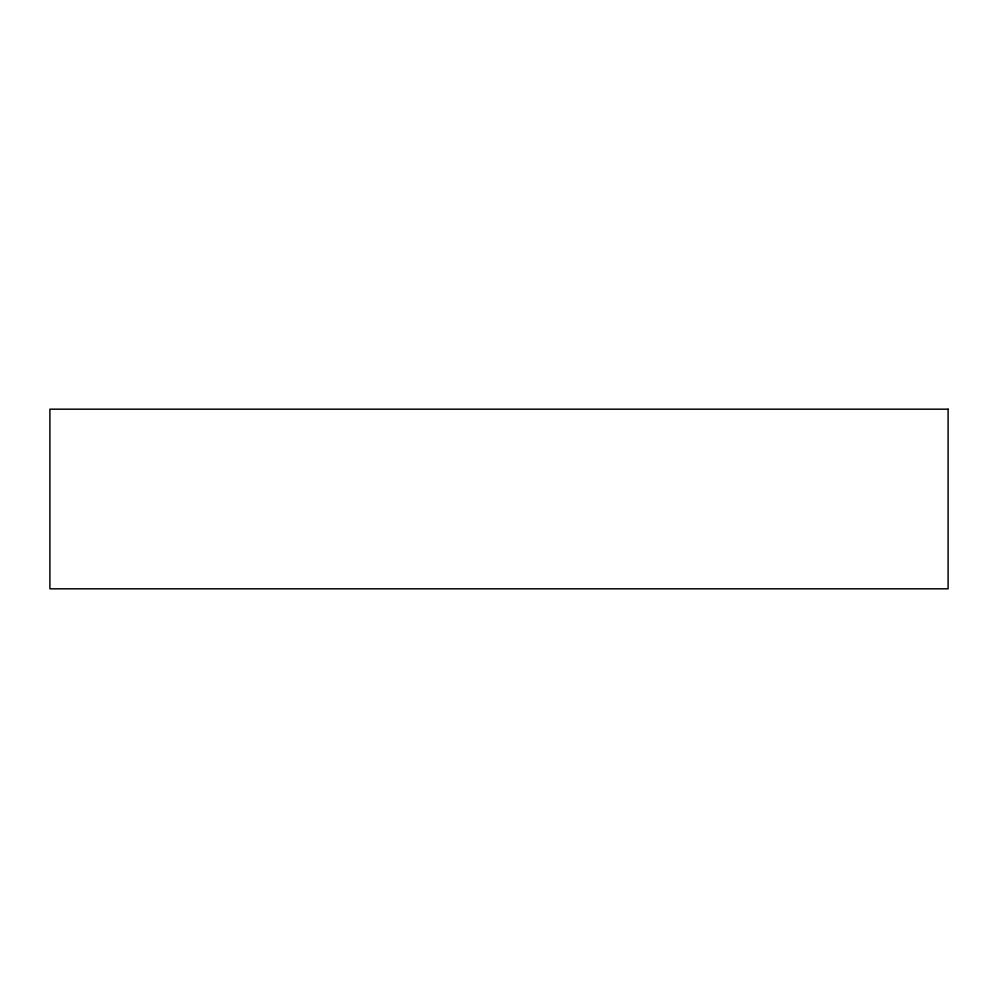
<?xml version="1.0" encoding="UTF-8"?>
<svg xmlns="http://www.w3.org/2000/svg" width="998" height="998" viewBox="0 0 998 998"><rect width="100%" height="100%" fill="white"/><g stroke="black" fill="none" stroke-linecap="round" stroke-linejoin="round"><path stroke-width="1.5" d="M948.1 409.18L49.9 409.18L49.9 588.82L948.1 588.82L948.1 409.18"/></g></svg>
